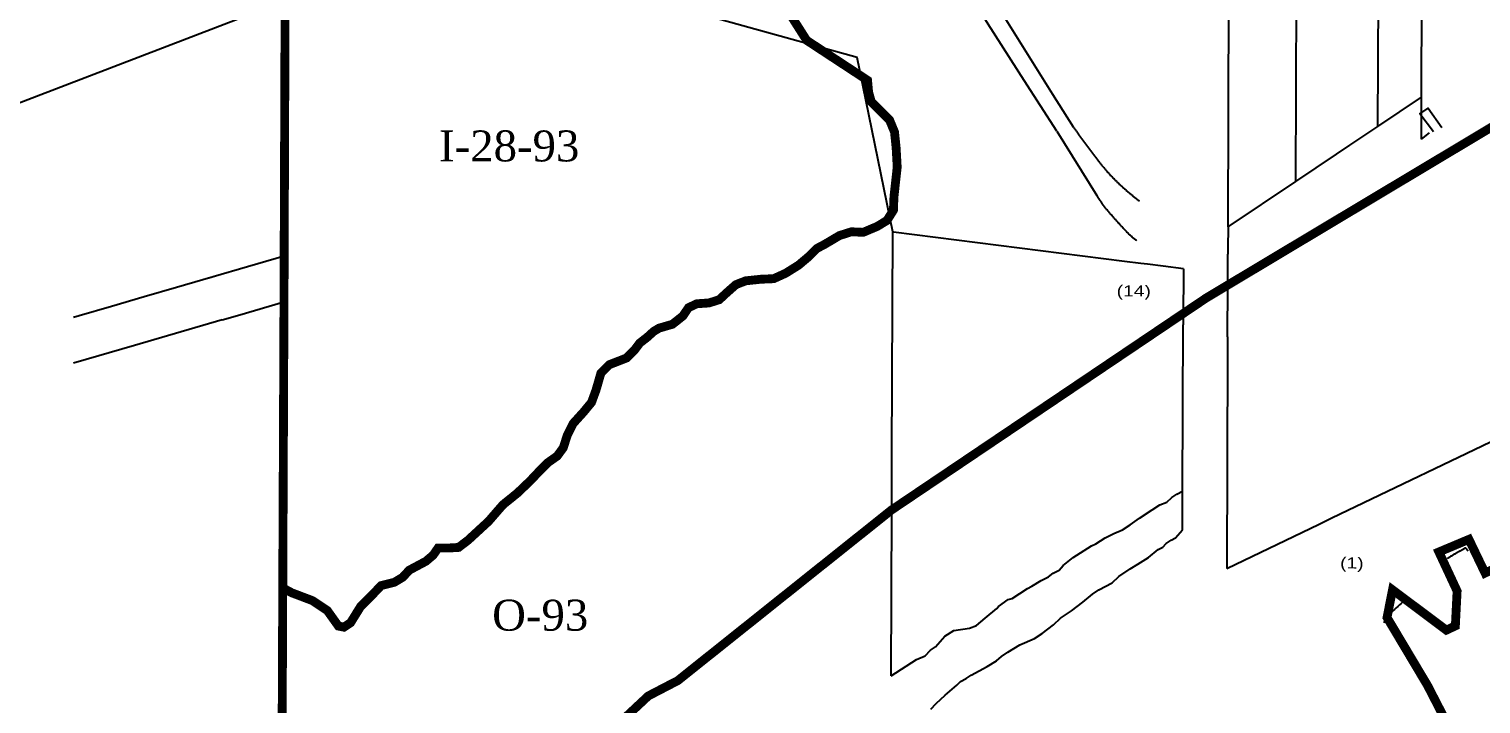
# Model space of a CAD drawing. Header units: millimetres. Extents: x 1745962 to 1749233, y 4525379 to 4529927.
# Drawn here: x 1746325 to 1746982, y 4526030 to 4526335 of the extents above; entities that cross this region are included whole.
import ezdxf
from ezdxf.enums import TextEntityAlignment as Align

# ---------------------------------------------------------------- set-up
doc = ezdxf.new("R2010")
doc.units = ezdxf.units.MM
doc.header["$LTSCALE"] = 10
doc.header["$MEASUREMENT"] = 0
for name, color, linetype in [('AROLL_ADDRESS', 44, 'Continuous'), ('AROLL_LOTS', 8, 'Continuous'), ('WATER', 5, 'Continuous'), ('ZONING_STANDARDS', 140, 'Continuous'), ('ZONING_ZONES', 140, 'Continuous')]:
    doc.layers.add(name, color=color, linetype=linetype)
doc.styles.add('DUTCH', font='dutcheb.ttf')
doc.styles.add('Univers Light Condensed', font='unvr47a.ttf')

msp = doc.modelspace()

# ---------------------------------------------------------------- linework, layer by layer
at = {"layer": 'AROLL_LOTS'}
for p, q in [((1746955.09, 4526304.28), (1746955.48, 4526465.39)), ((1746935.38, 4526291.06), (1746935.83, 4526456.14)), ((1746898.31, 4526266.19), (1746898.71, 4526438.65)), ((1746867.57, 4526245.57), (1746868.23, 4526424.28)), ((1746935.38, 4526291.06), (1746955.09, 4526304.28)), ((1746955.05, 4526285.33), (1746955.09, 4526304.28)), ((1746790.16, 4526288.92), (1746808.29, 4526259.78)), ((1746922.71, 4526282.56), (1746935.38, 4526291.06)), ((1746916.63, 4526278.48), (1746922.71, 4526282.56)), ((1746955.05, 4526285.33), (1746958.73, 4526288.11)), ((1746898.31, 4526266.19), (1746916.63, 4526278.48)), ((1746867.57, 4526245.57), (1746898.31, 4526266.19)), ((1746867.57, 4526243.21), (1746867.55, 4526238.21)), ((1746867.57, 4526245.57), (1746867.57, 4526243.21)), ((1746867.55, 4526238.21), (1746867.53, 4526233.21)), ((1746867.48, 4526219.19), (1746867.53, 4526233.21)), ((1746867.4, 4526195.87), (1746867.48, 4526219.19)), ((1746867.4, 4526195.87), (1746867.37, 4526188.67)), ((1746867.37, 4526188.67), (1746867.01, 4526091.19)), ((1746914.57, 4526114.02), (1747022.64, 4526165.92)), ((1746908.79, 4526111.25), (1746914.57, 4526114.02)), ((1746867.01, 4526091.19), (1746908.79, 4526111.25))]:
    msp.add_line(p, q, dxfattribs=at)
for points in [[(1746441.19, 4526334.51), (1746441.47, 4526412.95)], [(1746790.16, 4526288.92), (1746775.44, 4526311.73), (1746759.16, 4526337.3), (1746742.81, 4526363.5), (1746731, 4526382.67), (1746727.24, 4526389.04)], [(1746734.11, 4526392.49), (1746750.32, 4526365.97), (1746767.08, 4526339.42), (1746788.21, 4526305.66), (1746797.55, 4526290.79)], [(1746699.88, 4526322.24), (1746596.56, 4526350.96)], [(1746440.73, 4526211.66), (1746441.19, 4526334.51)], [(1746715.95, 4526243.32), (1746699.88, 4526322.24)], [(1746960.43, 4526288.54), (1746954.37, 4526296.76), (1746958.09, 4526299.23), (1746964.19, 4526290.57)], [(1746797.55, 4526290.79), (1746797.7, 4526290.59), (1746797.84, 4526290.39), (1746797.99, 4526290.19), (1746798.14, 4526289.98), (1746798.28, 4526289.78), (1746798.43, 4526289.58), (1746798.58, 4526289.38), (1746798.72, 4526289.17), (1746798.87, 4526288.97), (1746799.02, 4526288.77), (1746799.16, 4526288.57), (1746799.31, 4526288.36), (1746799.46, 4526288.16), (1746799.6, 4526287.95), (1746799.75, 4526287.75), (1746799.89, 4526287.54), (1746800.04, 4526287.34), (1746800.19, 4526287.14), (1746800.33, 4526286.94), (1746800.47, 4526286.74), (1746800.62, 4526286.53), (1746800.76, 4526286.33), (1746800.91, 4526286.13), (1746801.06, 4526285.93), (1746801.2, 4526285.72), (1746801.35, 4526285.52), (1746801.5, 4526285.32), (1746801.64, 4526285.12), (1746801.79, 4526284.91), (1746801.93, 4526284.71), (1746802.08, 4526284.51), (1746802.24, 4526284.3), (1746802.38, 4526284.1), (1746802.53, 4526283.9), (1746802.68, 4526283.69), (1746802.83, 4526283.5), (1746802.97, 4526283.3), (1746803.12, 4526283.1), (1746803.27, 4526282.89), (1746803.41, 4526282.69), (1746803.56, 4526282.49), (1746803.71, 4526282.29), (1746803.86, 4526282.09), (1746804.01, 4526281.89), (1746804.16, 4526281.69), (1746804.31, 4526281.49), (1746804.45, 4526281.29), (1746804.61, 4526281.08), (1746804.76, 4526280.89), (1746804.91, 4526280.69), (1746805.06, 4526280.48), (1746805.21, 4526280.29), (1746805.36, 4526280.09), (1746805.52, 4526279.89), (1746805.66, 4526279.69), (1746805.82, 4526279.49), (1746805.97, 4526279.3), (1746806.12, 4526279.1), (1746806.28, 4526278.9), (1746806.43, 4526278.71), (1746806.58, 4526278.5), (1746806.73, 4526278.31), (1746806.89, 4526278.11), (1746807.04, 4526277.91), (1746807.2, 4526277.72), (1746807.35, 4526277.52), (1746807.51, 4526277.33), (1746807.65, 4526277.12), (1746807.81, 4526276.93), (1746807.96, 4526276.74), (1746808.12, 4526276.53), (1746808.27, 4526276.34), (1746808.42, 4526276.13), (1746808.57, 4526275.94), (1746808.73, 4526275.74), (1746808.88, 4526275.54), (1746809.04, 4526275.34), (1746809.19, 4526275.15), (1746809.34, 4526274.94), (1746809.49, 4526274.75), (1746809.65, 4526274.56), (1746809.8, 4526274.36), (1746809.96, 4526274.16), (1746810.11, 4526273.96), (1746810.26, 4526273.77), (1746810.42, 4526273.57), (1746810.57, 4526273.38), (1746810.73, 4526273.18), (1746810.89, 4526272.99), (1746811.05, 4526272.79), (1746811.21, 4526272.61), (1746811.36, 4526272.41), (1746811.52, 4526272.22), (1746811.68, 4526272.03), (1746811.85, 4526271.83), (1746812.01, 4526271.64), (1746812.17, 4526271.45), (1746812.33, 4526271.26), (1746812.5, 4526271.08), (1746812.67, 4526270.89), (1746812.83, 4526270.7), (1746812.99, 4526270.51), (1746813.16, 4526270.32), (1746813.33, 4526270.15), (1746813.5, 4526269.96), (1746813.67, 4526269.77), (1746813.84, 4526269.59), (1746814.01, 4526269.4), (1746814.18, 4526269.22), (1746814.35, 4526269.05), (1746814.52, 4526268.86), (1746814.69, 4526268.68), (1746814.87, 4526268.5), (1746815.03, 4526268.32), (1746815.21, 4526268.14), (1746815.38, 4526267.96), (1746815.56, 4526267.78), (1746815.73, 4526267.6), (1746815.91, 4526267.42), (1746816.08, 4526267.24), (1746816.26, 4526267.06), (1746816.43, 4526266.89), (1746816.62, 4526266.71), (1746816.79, 4526266.53), (1746816.97, 4526266.36), (1746817.15, 4526266.19), (1746817.32, 4526266.01), (1746817.51, 4526265.83), (1746817.69, 4526265.66), (1746817.86, 4526265.49), (1746818.05, 4526265.31), (1746818.22, 4526265.14), (1746818.41, 4526264.97), (1746818.59, 4526264.8), (1746818.78, 4526264.62), (1746818.96, 4526264.46), (1746819.14, 4526264.29), (1746819.32, 4526264.12), (1746819.51, 4526263.95), (1746819.7, 4526263.78), (1746819.88, 4526263.61), (1746820.07, 4526263.45), (1746820.25, 4526263.27), (1746820.43, 4526263.11), (1746820.62, 4526262.95), (1746820.81, 4526262.78), (1746821, 4526262.61), (1746821.19, 4526262.45), (1746821.38, 4526262.29), (1746821.56, 4526262.13), (1746821.75, 4526261.96), (1746821.94, 4526261.8), (1746822.13, 4526261.63), (1746822.32, 4526261.47), (1746822.51, 4526261.31), (1746822.7, 4526261.15), (1746822.89, 4526260.99), (1746823.08, 4526260.83), (1746823.28, 4526260.67), (1746823.48, 4526260.5), (1746823.67, 4526260.35), (1746823.86, 4526260.19), (1746824.05, 4526260.03), (1746824.24, 4526259.88), (1746824.45, 4526259.72), (1746824.64, 4526259.56), (1746824.83, 4526259.4), (1746825.02, 4526259.25), (1746825.23, 4526259.09), (1746825.42, 4526258.94), (1746825.61, 4526258.79), (1746825.82, 4526258.64), (1746826.01, 4526258.48), (1746826.21, 4526258.32), (1746826.41, 4526258.17), (1746826.61, 4526258.02), (1746826.8, 4526257.87), (1746827, 4526257.72), (1746827.2, 4526257.57), (1746827.53, 4526257.32)], [(1746826.32, 4526239.31), (1746826.13, 4526239.47), (1746825.93, 4526239.63), (1746825.73, 4526239.78), (1746825.54, 4526239.94), (1746825.35, 4526240.09), (1746825.14, 4526240.25), (1746824.95, 4526240.4), (1746824.76, 4526240.57), (1746824.57, 4526240.72), (1746824.38, 4526240.88), (1746824.19, 4526241.05), (1746824, 4526241.21), (1746823.81, 4526241.38), (1746823.62, 4526241.54), (1746823.44, 4526241.71), (1746823.25, 4526241.88), (1746823.08, 4526242.05), (1746822.9, 4526242.23), (1746822.71, 4526242.41), (1746822.54, 4526242.59), (1746822.37, 4526242.77), (1746822.2, 4526242.94), (1746822.03, 4526243.12), (1746821.85, 4526243.31), (1746821.68, 4526243.49), (1746821.51, 4526243.67), (1746821.34, 4526243.86), (1746821.17, 4526244.04), (1746820.99, 4526244.22), (1746820.83, 4526244.4), (1746820.66, 4526244.58), (1746820.48, 4526244.76), (1746820.31, 4526244.94), (1746820.14, 4526245.13), (1746819.97, 4526245.31), (1746819.8, 4526245.49), (1746819.63, 4526245.68), (1746819.46, 4526245.86), (1746819.29, 4526246.05), (1746819.12, 4526246.23), (1746818.95, 4526246.41), (1746818.78, 4526246.6), (1746818.62, 4526246.78), (1746818.45, 4526246.97), (1746818.28, 4526247.15), (1746818.11, 4526247.34), (1746817.95, 4526247.52), (1746817.77, 4526247.71), (1746817.61, 4526247.9), (1746817.44, 4526248.08), (1746817.28, 4526248.27), (1746817.12, 4526248.46), (1746816.95, 4526248.65), (1746816.78, 4526248.83), (1746816.62, 4526249.02), (1746816.45, 4526249.21), (1746816.29, 4526249.4), (1746816.13, 4526249.58), (1746815.95, 4526249.77), (1746815.79, 4526249.96), (1746815.63, 4526250.14), (1746815.46, 4526250.33), (1746815.3, 4526250.52), (1746815.14, 4526250.71), (1746814.96, 4526250.9), (1746814.8, 4526251.08), (1746814.64, 4526251.27), (1746814.47, 4526251.46), (1746814.31, 4526251.64), (1746814.15, 4526251.84), (1746813.98, 4526252.03), (1746813.81, 4526252.22), (1746813.65, 4526252.4), (1746813.49, 4526252.6), (1746813.33, 4526252.79), (1746813.17, 4526252.98), (1746813.01, 4526253.17), (1746812.85, 4526253.36), (1746812.69, 4526253.56), (1746812.53, 4526253.76), (1746812.38, 4526253.95), (1746812.22, 4526254.14), (1746812.07, 4526254.34), (1746811.92, 4526254.54), (1746811.77, 4526254.74), (1746811.61, 4526254.94), (1746811.46, 4526255.13), (1746811.32, 4526255.34), (1746811.17, 4526255.54), (1746811.02, 4526255.74), (1746810.88, 4526255.95), (1746810.73, 4526256.16), (1746810.6, 4526256.36), (1746810.45, 4526256.56), (1746810.31, 4526256.77), (1746810.17, 4526256.97), (1746810.03, 4526257.18), (1746809.89, 4526257.39), (1746809.75, 4526257.59), (1746809.61, 4526257.8), (1746809.47, 4526258.02), (1746809.33, 4526258.23), (1746809.2, 4526258.42), (1746809.05, 4526258.64), (1746808.92, 4526258.85), (1746808.78, 4526259.06), (1746808.64, 4526259.26), (1746808.5, 4526259.47), (1746808.29, 4526259.78)], [(1746715.61, 4526143.12), (1746715.95, 4526243.32)], [(1746716.29, 4526243.27), (1746715.95, 4526243.32)], [(1746820.75, 4526230.02), (1746716.29, 4526243.27)], [(1746392.18, 4526218.38), (1746440.81, 4526232.53)], [(1746828.18, 4526229.08), (1746820.75, 4526230.02)], [(1746406.8, 4526222.63), (1746409.75, 4526223.49)], [(1746831.1, 4526228.7), (1746828.18, 4526229.08)], [(1746838.27, 4526227.8), (1746831.1, 4526228.7)], [(1746847.4, 4526226.64), (1746838.27, 4526227.8)], [(1746847.4, 4526226.64), (1746847.38, 4526221.15)], [(1746377.49, 4526214.1), (1746392.18, 4526218.38)], [(1746847.38, 4526221.15), (1746847.34, 4526208.78)], [(1746362.8, 4526209.83), (1746377.49, 4526214.1)], [(1746420.76, 4526205.84), (1746440.73, 4526211.66)], [(1746440.47, 4526139.57), (1746440.73, 4526211.66)], [(1746345.58, 4526204.82), (1746348.11, 4526205.55)], [(1746348.11, 4526205.55), (1746362.8, 4526209.83)], [(1746412.79, 4526203.52), (1746373.14, 4526191.96)], [(1746412.79, 4526203.52), (1746420.76, 4526205.84)], [(1746847.33, 4526207.13), (1746847.31, 4526201.39)], [(1746847.34, 4526208.78), (1746847.33, 4526207.13)], [(1746847.05, 4526126.06), (1746847.31, 4526201.39)], [(1746373.14, 4526191.96), (1746345.58, 4526183.94)], [(1746440.39, 4526118.69), (1746440.47, 4526139.57)], [(1746715.56, 4526126.81), (1746715.61, 4526143.12)], [(1746715.27, 4526042.69), (1746726.78, 4526050.07), (1746730.62, 4526051.64), (1746733.09, 4526054.2), (1746735.25, 4526055.75), (1746739.52, 4526060.5), (1746743.67, 4526063.09), (1746750.73, 4526064.22), (1746753.9, 4526065.44), (1746757.7, 4526068.69), (1746762.99, 4526073.13), (1746763.81, 4526073.99), (1746768.12, 4526077.08), (1746769.96, 4526077.61), (1746776.94, 4526082.08), (1746778.94, 4526083.12), (1746783.09, 4526085.71), (1746786.43, 4526087.44), (1746788.58, 4526088.98), (1746791.24, 4526090.37), (1746793.05, 4526092.57), (1746797.52, 4526096.17), (1746805.82, 4526101.33), (1746807.82, 4526102.37), (1746811.97, 4526104.96), (1746815.97, 4526107.04), (1746819.81, 4526108.61), (1746823.3, 4526110.85), (1746827.61, 4526113.94), (1746833.25, 4526117.71), (1746836.74, 4526119.95), (1746839.91, 4526121.18), (1746842.22, 4526123.23), (1746844.38, 4526124.77), (1746847.05, 4526126.06)], [(1746715.52, 4526117.67), (1746715.56, 4526126.81)], [(1746846.99, 4526108.69), (1746847.05, 4526126.06)], [(1746440.39, 4526118.69), (1746440.37, 4526112.08)], [(1746440.37, 4526112.08), (1746440.36, 4526108.95)], [(1746715.27, 4526042.69), (1746715.52, 4526117.67)], [(1746439.51, 4525926.75), (1746440.36, 4526108.95)], [(1746733.21, 4526027.61), (1746735.68, 4526030.16), (1746739.64, 4526033.91), (1746744.93, 4526038.36), (1746746.57, 4526040.05), (1746749.24, 4526041.45), (1746751.4, 4526042.98), (1746758.72, 4526046.79), (1746762.87, 4526049.38), (1746765.18, 4526051.43), (1746768.01, 4526053.31), (1746773.5, 4526056.59), (1746780, 4526059.56), (1746783.49, 4526061.79), (1746788.62, 4526065.73), (1746791.76, 4526068.63), (1746796.73, 4526072.07), (1746801.86, 4526076), (1746806.34, 4526079.6), (1746809.16, 4526081.49), (1746815.15, 4526084.6), (1746818.28, 4526087.5), (1746823.26, 4526090.94), (1746826.75, 4526093.18), (1746831.57, 4526096.11), (1746836.03, 4526099.7), (1746838.03, 4526100.74), (1746839.68, 4526102.44), (1746841.84, 4526103.98), (1746843.83, 4526105.02), (1746846.99, 4526108.69)]]:
    msp.add_lwpolyline(points, dxfattribs=at)
at = {"layer": 'WATER'}
for points in [[(1746976.21, 4526099.03), (1746976.05, 4526099.22), (1746975.89, 4526099.42), (1746975.73, 4526099.62), (1746975.58, 4526099.82), (1746975.42, 4526100.02), (1746975.26, 4526100.21), (1746975.1, 4526100.39), (1746974.97, 4526100.36), (1746974.73, 4526100.27), (1746974.52, 4526100.14), (1746974.31, 4526100.01), (1746974.09, 4526099.88), (1746973.87, 4526099.76), (1746973.66, 4526099.63), (1746973.44, 4526099.51), (1746973.21, 4526099.39), (1746973, 4526099.27), (1746972.78, 4526099.15), (1746972.56, 4526099.03), (1746972.34, 4526098.91), (1746972.12, 4526098.8), (1746971.89, 4526098.68), (1746971.68, 4526098.56), (1746971.46, 4526098.45), (1746971.23, 4526098.33), (1746971.02, 4526098.2), (1746970.8, 4526098.07), (1746970.6, 4526097.94), (1746970.38, 4526097.81), (1746970.16, 4526097.68), (1746969.95, 4526097.56), (1746969.74, 4526097.43), (1746969.52, 4526097.31), (1746969.3, 4526097.17), (1746969.09, 4526097.04), (1746968.88, 4526096.92), (1746968.66, 4526096.79), (1746968.45, 4526096.66), (1746968.23, 4526096.53), (1746968.01, 4526096.4), (1746967.81, 4526096.28), (1746967.59, 4526096.15), (1746967.37, 4526096.01), (1746967.16, 4526095.89), (1746966.95, 4526095.75), (1746966.67, 4526095.47)], [(1746947.31, 4526076.69), (1746946.56, 4526076.01), (1746945.83, 4526075.33), (1746945.09, 4526074.65), (1746944.34, 4526073.99), (1746943.59, 4526073.34), (1746942.84, 4526072.67), (1746942.14, 4526071.95), (1746941.44, 4526071.25), (1746940.78, 4526070.49), (1746940.14, 4526069.73), (1746939.47, 4526068.98), (1746938.83, 4526068.22), (1746937.97, 4526066.53)]]:
    msp.add_lwpolyline(points, dxfattribs=at)
at = {"layer": 'ZONING_STANDARDS'}
msp.add_line((1746315.87, 4526299.7), (1746888.64, 4526519.88), dxfattribs=at)
at = {"layer": 'ZONING_ZONES', "const_width": 4}
msp.add_lwpolyline([(1746443.48, 4527195.97), (1746443, 4527173.74), (1746441.35, 4526984.14), (1746439.87, 4526770.95), (1746439.44, 4526740.43), (1746442.72, 4526738.52), (1746442.47, 4526679.47), (1746441.6, 4526475.05), (1746441.47, 4526412.95), (1746441.19, 4526334.51), (1746440.73, 4526211.66), (1746439.4, 4525903.52)], dxfattribs=at)
at = {"layer": 'ZONING_ZONES', "linetype": 'Continuous', "const_width": 4}
for points in [[(1746552.53, 4525990.99), (1746562.78, 4525998.63), (1746595.23, 4526023.97), (1746605.46, 4526033.53), (1746618.78, 4526040.45), (1746715.52, 4526117.67), (1746857.75, 4526213.48), (1746879.81, 4526226.69), (1747017.85, 4526309.33), (1747037.91, 4526322.82), (1747132.16, 4526388.86), (1747189.84, 4526435.11), (1747219.67, 4526459.68), (1747302.55, 4526513.93), (1747381.79, 4526569.45), (1747466.32, 4526631.57), (1747550.55, 4526694.24), (1747588.99, 4526721.89), (1747642.55, 4526755.57), (1747681.13, 4526770.49)], [(1746996.75, 4526095.22), (1746983.81, 4526089.09), (1746976.5, 4526104.32), (1746962.93, 4526098.62), (1746971.16, 4526080.95), (1746970.37, 4526065.19), (1746966.3, 4526063.28), (1746941.95, 4526081.51), (1746939.47, 4526068.98), (1746957.81, 4526038.21), (1746976.16, 4526002.59)]]:
    msp.add_lwpolyline(points, dxfattribs=at)
at = {"layer": 'ZONING_ZONES'}
msp.add_lwpolyline([(1746440.17, 4526082.37, 4, 4, 0), (1746444.28, 4526080.15, 4, 4, 0), (1746453.55, 4526076.64, 4, 4, 0), (1746460.32, 4526072.14, 4, 4, 0), (1746462.82, 4526068.63, 4, 4, 0), (1746465.32, 4526065.13, 4, 4, 0), (1746467.83, 4526064.63, 4, 4, 0), (1746470.84, 4526066.63, 4, 4, 0), (1746475.34, 4526073.89, 4, 4, 0), (1746480.6, 4526079.15, 4, 4, 0), (1746484.61, 4526083.4, 4, 4, 0), (1746490.62, 4526084.91, 4, 4, 0), (1746494.38, 4526087.16, 4, 4, 0), (1746497.39, 4526090.41, 4, 4, 0), (1746501.64, 4526092.67, 4, 4, 0), (1746504.9, 4526094.42, 4, 4, 0), (1746508.16, 4526097.17, 4, 4, 0), (1746510.41, 4526100.43, 4, 4, 0), (1746515.42, 4526100.43, 4, 4, 0), (1746519.68, 4526100.68, 4, 4, 0), (1746523.94, 4526103.93, 4, 4, 0), (1746533.2, 4526112.45, 4, 4, 0), (1746539.72, 4526119.96, 4, 4, 0), (1746546.23, 4526125.22, 4, 4, 0), (1746551.99, 4526130.72, 4, 4, 0), (1746556.25, 4526135.23, 4, 4, 0), (1746560.01, 4526138.99, 4, 4, 0), (1746564.26, 4526141.99, 4, 4, 0), (1746567.02, 4526145.75, 4, 4, 0), (1746568.77, 4526151.26, 4, 4, 0), (1746571.53, 4526156.76, 4, 4, 0), (1746576.29, 4526162.02, 4, 4, 0), (1746579.79, 4526166.28, 4, 4, 0), (1746581.8, 4526171.79, 4, 4, 0), (1746584.05, 4526179.55, 4, 4, 0), (1746587.81, 4526183.3, 4, 4, 0), (1746595.57, 4526186.31, 4, 4, 0), (1746599.33, 4526190.06, 4, 4, 0), (1746601.58, 4526193.07, 4, 4, 0), (1746605.09, 4526195.82, 4, 4, 0), (1746607.85, 4526198.33, 4, 4, 0), (1746610.35, 4526199.83, 4, 4, 0), (1746616.36, 4526201.58, 4, 4, 0), (1746621.12, 4526205.34, 4, 4, 0), (1746623.63, 4526209.09, 4, 4, 0), (1746627.38, 4526210.84, 4, 4, 0), (1746632.88, 4526211.22, 4, 4, 0), (1746637.52, 4526212.68, 4, 4, 0), (1746640.93, 4526215.85, 4, 4, 0), (1746645.08, 4526219.5, 4, 4, 0), (1746649.47, 4526221.21, 4, 4, 0), (1746656.3, 4526221.94, 4, 4, 0), (1746662.15, 4526222.19, 4, 4, 0), (1746667.51, 4526224.62, 4, 4, 0), (1746673.37, 4526228.28, 4, 4, 0), (1746678, 4526232.18, 4, 4, 0), (1746681.66, 4526235.84, 4, 4, 0), (1746685.32, 4526237.79, 4, 4, 0), (1746691.9, 4526241.69, 4, 4, 0), (1746697.27, 4526243.39, 4, 4, 0), (1746702.63, 4526243.15, 4, 4, 0), (1746708.97, 4526245.83, 4, 4, 0), (1746713.36, 4526248.51, 4, 4, 0), (1746716.29, 4526253.14, 4, 4, 0), (1746716.53, 4526259.24, 4, 4, 0), (1746718, 4526272.65, 4, 4, 0), (1746717.51, 4526281.42, 4, 4, 0), (1746716.78, 4526288.49, 4, 4, 0), (1746714.58, 4526293.85, 4, 4, 0), (1746709.95, 4526298.48, 4, 4, 0), (1746706.29, 4526302.14, 4, 4, 0), (1746705.07, 4526306.53, 4, 4, 0), (1746704.58, 4526311.89, 4, 4, 0), (1746677.04, 4526329.97, 4, 4, 0), (1746667.66, 4526344.74, 4, 4, 0)], format="xyseb", dxfattribs=at)

# ---------------------------------------------------------------- texts
at = {"layer": 'AROLL_ADDRESS', "style": 'Univers Light Condensed', "width": 1.3}
for s, p in [('(14)', (1746817.22, 4526214.18)), ('(1)', (1746918.26, 4526091.17))]:
    msp.add_text(s, height=5, rotation=359.8, dxfattribs=at).set_placement(p)
at = {"layer": 'ZONING_STANDARDS', "style": 'DUTCH'}
msp.add_text('I-28-93', height=14, dxfattribs=at).set_placement((1746542.57, 4526282.22), align=Align.MIDDLE_CENTER)
msp.add_text('O-93', height=14, dxfattribs=at).set_placement((1746556.58, 4526063.06), align=Align.CENTER)

doc.saveas('drawing.dxf')
